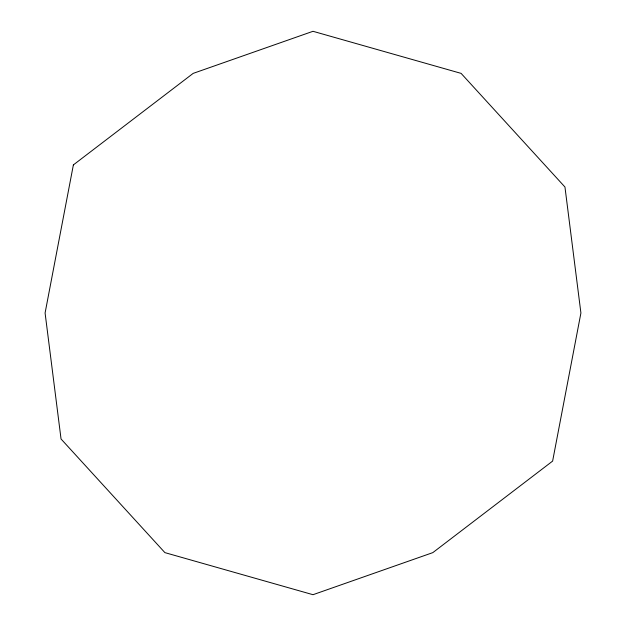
<?xml version="1.0" encoding="UTF-8"?>
<svg xmlns="http://www.w3.org/2000/svg" width="626" height="626" viewBox="0 0 626 626"><rect width="100%" height="100%" fill="white"/><g stroke="black" fill="none" stroke-linecap="round" stroke-linejoin="round"><path stroke-width="0.94" d="M73.375 164.904L45.088 313L61.043 438.982L164.904 552.625L313 594.7L432.816 552.625L552.625 461.096L580.912 313L564.957 187.017L461.096 73.375L313 31.3L193.184 73.375L73.375 164.904"/></g></svg>
